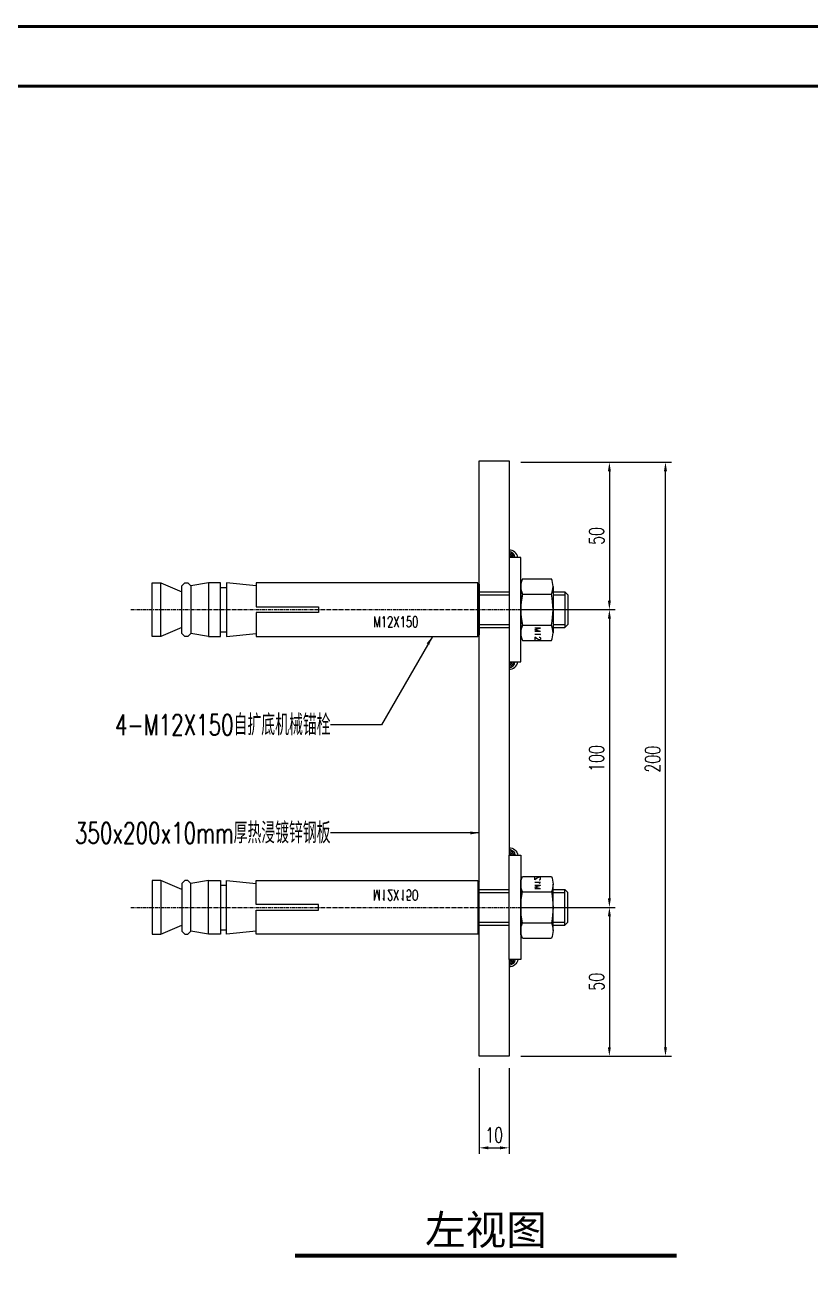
# Model space of a CAD drawing. Extents: x -104256 to -27901, y -155913 to -111823.
# Drawn here: x -82820.8 to -82556.7, y -149270.5 to -148848 of the extents above; entities that cross this region are included whole.
import ezdxf
from ezdxf.enums import TextEntityAlignment as Align

# ---------------------------------------------------------------- set-up
doc = ezdxf.new("R2010")
doc.units = 0
doc.linetypes.add('CENTER', pattern=[2, 1.25, -0.25, 0.25, -0.25])
for name, color, linetype in [('!ZN1-文字-7', 7, 'Continuous'), ('!ZN1-标注-173', 173, 'Continuous'), ('!ZN7-符号-173', 173, 'Continuous'), ('0-cxFrame', 155, 'Continuous'), ('0-钢材投影', 40, 'Continuous'), ('11紧固件', 11, 'Continuous'), ('11配件', 11, 'Continuous'), ('40钢材投影', 40, 'Continuous'), ('DIM', 173, 'Continuous'), ('DOTE', 1, 'CENTER'), ('Fill', 8, 'Continuous'), ('五金配件', 11, 'Continuous')]:
    doc.layers.add(name, color=color, linetype=linetype)
doc.layers.add('0-cxText', color=131, linetype='Continuous', lineweight=25)
doc.layers.add('welding', color=1, linetype='Continuous', lineweight=18)
doc.styles.add('cx_tuming', font='simhei.ttf')
doc.styles.add('cx_tuqian1', font='')
doc.styles.add('DHTEXT-1', font='ROMANS.shx', dxfattribs={"width": 0.7, "bigfont": 'CHINESE.shx'})
doc.styles.add('FS', font='simplex.shx', dxfattribs={"width": 0.7, "height": 5, "bigfont": 'TSSDCHN.SHX'})
doc.styles.add('ZNDimTStyle', font='ROMANS.shx', dxfattribs={"width": 0.7, "bigfont": 'CHINESE.shx'})
doc.styles.add('ZNTextStyle', font='ROMANS.shx', dxfattribs={"width": 0.7, "bigfont": 'CHINESE.shx'})
doc.styles.add('中南符号', font='simhei.ttf')
doc.styles.add('黑体', font='simhei.ttf', dxfattribs={"height": 12})
doc.styles.get('cx_tuqian1').set_extended_font_data('SimSun')
doc.dimstyles.new('ZN机械-2', dxfattribs={"dimscale": 2, "dimtxt": 2.5, "dimasz": 1.5, "dimexe": 1, "dimexo": 2, "dimgap": 0.9, "dimtad": 1, "dimdec": 0, "dimzin": 0, "dimdsep": 46, "dimtxsty": 'ZNDimTStyle', "dimcen": 2.5, "dimdle": 1, "dimclrd": 173, "dimclre": 173, "dimclrt": 7, "dimazin": 2, "dimtfac": 1, "dimtdec": 4, "dimtix": 1, "dimtmove": 2, "dimatfit": 3, "dimfxl": 0, "dimfrac": 2, "dimtolj": 1, "dimtzin": 0, "dimarcsym": 0})

# ---------------------------------------------------------------- blocks, each defined once
blk = doc.blocks.new('TK22.A2 L(Dragon)')
at = {"layer": '0-cxFrame', "color": 7, "const_width": 0.5}
blk.add_lwpolyline([(0, 0), (-594, 0), (-594, 420), (0, 420)], close=True, dxfattribs=at)
at = {"layer": '0-cxFrame', "const_width": 0.5}
blk.add_lwpolyline([(-80, 10), (-574, 10), (-574, 410), (-80, 410)], close=True, dxfattribs=at)
at = {"style": '黑体', "flags": 4}
blk.add_attdef('图幅', text='', height=3.3, dxfattribs=at).set_placement((-40, 3), align=Align.RIGHT)
at = {"layer": '0-cxText', "flags": 4}
for tag, height, style, p in [('建设单位', 3.5, 'cx_tuming', (-45, 240)), ('项目名称', 3.5, 'cx_tuming', (-45, 210)), ('子项名称', 3.5, 'cx_tuming', (-45, 180)), ('工程编号', 3.3, 'cx_tuqian1', (-35, 165)), ('图名1', 3.5, 'cx_tuming', (-45, 87)), ('图名2', 3.5, 'cx_tuming', (-45, 79)), ('图名3', 3.5, 'cx_tuming', (-45, 71)), ('出图日期', 3.3, 'cx_tuqian1', (-39, 60)), ('专业', 3.3, 'cx_tuqian1', (-55, 52)), ('图号', 3.3, 'cx_tuqian1', (-55, 44)), ('版次', 3.3, 'cx_tuqian1', (-20, 44))]:
    blk.add_attdef(tag, text='', height=height, dxfattribs=dict(at, style=style)).set_placement(p, align=Align.MIDDLE)
at = {"layer": 'Defpoints', "color": 6, "flags": 4}
for tag, height, style, p in [('tufu', 3.3, '黑体', (-12, 12)), ('dwfname', 4, 'cx_tuqian1', (-80, 3))]:
    blk.add_attdef(tag, text='', height=height, dxfattribs=dict(at, style=style)).set_placement(p, align=Align.RIGHT)
blk = doc.blocks.new('ZQM12X100')
at = {"layer": '11紧固件', "lineweight": 9, "ltscale": 2}
for p, q in [((-7.79, 14.8), (7.79, 14.8)), ((-9, -10.5), (-8.5, -10)), ((-8.5, -10), (8.5, -10)), ((9, -10.5), (8.5, -10))]:
    blk.add_line(p, q, dxfattribs=at)
for centre, radius, start, end in [((-7.79, 7.8), 7, 68.2132, 111.7868), ((0, -12.45), 27.25, 79.0073, 100.9927), ((7.79, 7.8), 7, 68.2132, 111.7868)]:
    blk.add_arc(centre, radius, start, end, dxfattribs=at)
at = {"layer": '11配件'}
for points in [[(9, -10.5), (-9, -10.5), (-9, -85), (-1, -85), (-1, -64), (1, -64), (1, -85), (9, -85), (9, -10.5)], [(-8, -85), (-9, -95), (9, -95), (8, -85)], [(-9, -101), (9, -101), (9, -97), (-9, -97), (-9, -101), (-8, -107)], [(-7.5, -97), (-7.5, -95)], [(7.5, -97), (7.5, -95)], [(9, -101), (8, -107), (9, -108), (9, -109), (8, -110), (-8, -110), (-9, -109), (-9, -108), (-8, -107), (8, -107)], [(6, -110), (9, -117), (9, -120), (-9, -120), (-9, -117), (-6, -110)], [(9, -117), (-9, -117)]]:
    blk.add_lwpolyline(points, dxfattribs=at)
at = {"layer": 'Fill'}
for p, q in [((-4.98, 14.8), (-4.98, 18.8)), ((4.97, 14.8), (4.97, 18.8))]:
    blk.add_line(p, q, dxfattribs=at)
at = {"layer": '五金配件'}
for p, q in [((-4.98, 19.8), (-5.98, 18.8)), ((-5.98, 18.8), (5.97, 18.8)), ((-5.98, 14.8), (-5.98, 18.8)), ((-4.98, 19.8), (4.97, 19.8)), ((4.97, 19.8), (5.97, 18.8)), ((5.97, 14.8), (5.97, 18.8))]:
    blk.add_line(p, q, dxfattribs=at)
at = {"layer": '11紧固件', "lineweight": 9, "ltscale": 2, "style": 'FS', "width": 0.8}
blk.add_text('M12', height=2, dxfattribs=at).set_placement((8.19, 9.64), align=Align.MIDDLE)
at = {"layer": 'Defpoints', "color": 1, "style": 'DHTEXT-1', "width": 0.7}
blk.add_text('M12X150', height=3.5, rotation=90, dxfattribs=at).set_placement((5.83, -45.61))
blk.add_wipeout([(17.5, 0), (17.5, 4), (-17.5, 4), (-17.5, 0)]).dxf.layer = '40钢材投影'
at = {"layer": '11紧固件', "lineweight": 9, "ltscale": 2}
for p, q in [((-10.39, 4.5), (-10.39, 14.3)), ((-5.2, 4.5), (-5.2, 14.3)), ((5.2, 4.5), (5.2, 14.3)), ((10.39, 4.5), (10.39, 14.3)), ((-9.2, 4), (9.2, 4)), ((-7.79, 4), (7.79, 4)), ((-5.98, -10), (-5.98, 0)), ((5.97, -10), (5.97, 0))]:
    blk.add_line(p, q, dxfattribs=at)
for centre, radius, start, end in [((-7.79, 11), 7, 248.2132, 291.7868), ((0, 31.25), 27.25, 259.0073, 280.9927), ((7.79, 11), 7, 248.2132, 291.7868)]:
    blk.add_arc(centre, radius, start, end, dxfattribs=at)
at = {"layer": '40钢材投影'}
blk.add_lwpolyline([(17.5, 0), (17.5, 4), (-17.5, 4), (-17.5, 0)], close=True, dxfattribs=at)
at = {"layer": 'DOTE'}
blk.add_line((0, -127.11), (0, 23.01), dxfattribs=at)
at = {"layer": 'Fill'}
for p, q in [((-4.98, -10), (-4.98, 0)), ((4.97, -10), (4.97, 0))]:
    blk.add_line(p, q, dxfattribs=at)
at = {"layer": 'welding', "color": 8}
for points in [[(-17.5, 0.5, 0.414214), (-18, 0)], [(19, 0, 0.414214), (17.5, 1.5)], [(18.5, 0, 0.414214), (17.5, 1)], [(18, 0, 0.414214), (17.5, 0.5)]]:
    blk.add_lwpolyline(points, format="xyb", dxfattribs=at)
for centre, radius, start, end in [((-17.03, 0.07), 2.97, 99.0812, 181.3077), ((-17.5, 0), 2, 90, 180), ((-17.5, 0), 1.5, 90, 180), ((-17.5, 0), 1, 90, 180), ((17.03, 0.07), 2.97, 358.6923, 80.9188), ((17.5, 0), 2, 0, 90)]:
    blk.add_arc(centre, radius, start, end, dxfattribs=at)
blk = doc.blocks.new('*D89')
at = {"layer": 'Defpoints', "color": 0, "ltscale": 20, "transparency": 16777216}
for p in [(-82658.14, -148994.82), (-82658.14, -149044.33), (-82624.4, -149044.33)]:
    blk.add_point(p, dxfattribs=at)
at = {"layer": 'DIM', "color": 173, "lineweight": -2, "ltscale": 20, "transparency": 16777216}
for p, q in [((-82654.14, -148994.82), (-82622.4, -148994.82)), ((-82624.4, -148997.82), (-82624.4, -149041.33)), ((-82654.14, -149044.33), (-82622.4, -149044.33))]:
    blk.add_line(p, q, dxfattribs=at)
at = {"layer": 'DIM', "color": 173, "ltscale": 20, "transparency": 16777216}
for points in [[(-82624.9, -148997.82), (-82623.9, -148997.82), (-82624.4, -148994.82)], [(-82624.9, -149041.33), (-82623.9, -149041.33), (-82624.4, -149044.33)]]:
    blk.add_solid(points, dxfattribs=at)
at = {"layer": 'DIM', "color": 7, "ltscale": 20, "transparency": 16777216, "insert": (-82628.7, -149019.57), "char_height": 5, "attachment_point": 5, "rotation": 90, "style": 'ZNDimTStyle'}
blk.add_mtext('\\A1;50', dxfattribs=at)
blk = doc.blocks.new('*D90')
at = {"layer": 'Defpoints', "color": 0, "ltscale": 20, "transparency": 16777216}
for p in [(-82658.14, -149044.33), (-82658.14, -149144.33), (-82624.4, -149144.33)]:
    blk.add_point(p, dxfattribs=at)
at = {"layer": 'DIM', "color": 173, "lineweight": -2, "ltscale": 20, "transparency": 16777216}
for p, q in [((-82654.14, -149044.33), (-82622.4, -149044.33)), ((-82624.4, -149047.33), (-82624.4, -149141.33)), ((-82654.14, -149144.33), (-82622.4, -149144.33))]:
    blk.add_line(p, q, dxfattribs=at)
at = {"layer": 'DIM', "color": 173, "ltscale": 20, "transparency": 16777216}
for points in [[(-82624.9, -149047.33), (-82623.9, -149047.33), (-82624.4, -149044.33)], [(-82624.9, -149141.33), (-82623.9, -149141.33), (-82624.4, -149144.33)]]:
    blk.add_solid(points, dxfattribs=at)
at = {"layer": 'DIM', "color": 7, "ltscale": 20, "transparency": 16777216, "insert": (-82628.7, -149094.33), "char_height": 5, "attachment_point": 5, "rotation": 90, "style": 'ZNDimTStyle'}
blk.add_mtext('\\A1;100', dxfattribs=at)
blk = doc.blocks.new('*D91')
at = {"layer": 'Defpoints', "color": 0, "ltscale": 20, "transparency": 16777216}
for p in [(-82658.14, -149144.33), (-82658.14, -149194.33), (-82624.4, -149194.33)]:
    blk.add_point(p, dxfattribs=at)
at = {"layer": 'DIM', "color": 173, "lineweight": -2, "ltscale": 20, "transparency": 16777216}
for p, q in [((-82654.14, -149144.33), (-82622.4, -149144.33)), ((-82624.4, -149147.33), (-82624.4, -149191.33)), ((-82654.14, -149194.33), (-82622.4, -149194.33))]:
    blk.add_line(p, q, dxfattribs=at)
at = {"layer": 'DIM', "color": 173, "ltscale": 20, "transparency": 16777216}
for points in [[(-82624.9, -149147.33), (-82623.9, -149147.33), (-82624.4, -149144.33)], [(-82624.9, -149191.33), (-82623.9, -149191.33), (-82624.4, -149194.33)]]:
    blk.add_solid(points, dxfattribs=at)
at = {"layer": 'DIM', "color": 7, "ltscale": 20, "transparency": 16777216, "insert": (-82628.7, -149169.33), "char_height": 5, "attachment_point": 5, "rotation": 90, "style": 'ZNDimTStyle'}
blk.add_mtext('\\A1;50', dxfattribs=at)
blk = doc.blocks.new('*D92')
at = {"layer": 'Defpoints', "color": 0, "ltscale": 20, "transparency": 16777216}
for p in [(-82658.14, -148994.82), (-82605.54, -148994.82), (-82658.14, -149194.33)]:
    blk.add_point(p, dxfattribs=at)
at = {"layer": 'DIM', "color": 173, "lineweight": -2, "ltscale": 20, "transparency": 16777216}
for p, q in [((-82654.14, -148994.82), (-82603.54, -148994.82)), ((-82605.54, -149191.33), (-82605.54, -148997.82)), ((-82654.14, -149194.33), (-82603.54, -149194.33))]:
    blk.add_line(p, q, dxfattribs=at)
at = {"layer": 'DIM', "color": 173, "ltscale": 20, "transparency": 16777216}
for points in [[(-82606.04, -148997.82), (-82605.04, -148997.82), (-82605.54, -148994.82)], [(-82606.04, -149191.33), (-82605.04, -149191.33), (-82605.54, -149194.33)]]:
    blk.add_solid(points, dxfattribs=at)
at = {"layer": 'DIM', "color": 7, "ltscale": 20, "transparency": 16777216, "insert": (-82609.84, -149094.57), "char_height": 5, "attachment_point": 5, "rotation": 90, "style": 'ZNDimTStyle'}
blk.add_mtext('\\A1;200', dxfattribs=at)
blk = doc.blocks.new('*D98')
at = {"layer": 'Defpoints', "color": 0, "ltscale": 20, "transparency": 16777216}
for p in [(-82668.14, -149194.33), (-82658.14, -149194.33), (-82658.14, -149225.12)]:
    blk.add_point(p, dxfattribs=at)
at = {"layer": 'DIM', "color": 173, "lineweight": -2, "ltscale": 20, "transparency": 16777216}
for p, q in [((-82668.14, -149198.33), (-82668.14, -149227.12)), ((-82658.14, -149198.33), (-82658.14, -149227.12)), ((-82665.14, -149225.12), (-82661.14, -149225.12))]:
    blk.add_line(p, q, dxfattribs=at)
at = {"layer": 'DIM', "color": 173, "ltscale": 20, "transparency": 16777216}
for points in [[(-82665.14, -149224.62), (-82665.14, -149225.62), (-82668.14, -149225.12)], [(-82661.14, -149224.62), (-82661.14, -149225.62), (-82658.14, -149225.12)]]:
    blk.add_solid(points, dxfattribs=at)
at = {"layer": 'DIM', "color": 7, "ltscale": 20, "transparency": 16777216, "insert": (-82663.14, -149220.82), "char_height": 5, "attachment_point": 5, "style": 'ZNDimTStyle'}
blk.add_mtext('\\A1;10', dxfattribs=at)
blk = doc.blocks.new('*U79')
at = {"const_width": 0.7}
blk.add_lwpolyline([(0, 0), (64.13, 0)], dxfattribs=at)
at = {"color": 0, "style": '中南符号', "flags": 8}
blk.add_attdef('图名', text='', height=5, dxfattribs=at).set_placement((32.06, 1.85), align=Align.CENTER)
blk.add_attdef('比例', (66.93, 1.85), '', height=4, dxfattribs=at)

msp = doc.modelspace()

# ---------------------------------------------------------------- block references
at = {"layer": '!ZN7-符号-173', "color": 7, "linetype": 'ByBlock', "ltscale": 30}
ref = msp.add_blockref('*U79', (-82730.04, -149261.36), dxfattribs=dict(at, xscale=2, yscale=2, zscale=2))
ref.add_attrib('图名', '左视图', dxfattribs={"layer": '0', "color": 0, "height": 10, "style": '中南符号'}).set_placement((-82665.91, -149257.67), align=Align.CENTER)
at = {"layer": '0-cxFrame', "xscale": 2, "yscale": 2, "zscale": 2}
msp.add_blockref('TK22.A2 L(Dragon)', (-82299.4, -149688.48), dxfattribs=at)

# ---------------------------------------------------------------- texts
at = {"layer": '!ZN1-文字-7', "ltscale": 40, "style": 'ZNTextStyle', "width": 0.7}
msp.add_text('4-M12X150自扩底机械锚栓', height=7, dxfattribs=at).set_placement((-82718.14, -149083.02), align=Align.MIDDLE_RIGHT)

# ---------------------------------------------------------------- dimensions: what is measured, and where the dimension line sits
at = {"layer": 'DIM', "ltscale": 20}
dim = msp.add_linear_dim(base=(-82658.14, -149225.12), p1=(-82668.14, -149194.33), p2=(-82658.14, -149194.33), dimstyle='ZN机械-2', override={"dimasz": 1.5}, dxfattribs=at)
dim.commit()
dim.dimension.update_dxf_attribs({"geometry": '*D98', "text_midpoint": (-82663.14, -149220.82)})

# ---------------------------------------------------------------- leaders
at = {"layer": '!ZN1-标注-173'}
msp.add_leader([(-82668.14, -149119.33), (-82693.14, -149119.33), (-82718.14, -149119.33)], dimstyle='ZN机械-2', override={"dimasz": 1.5}, dxfattribs=at)

# ---------------------------------------------------------------- next in the draw order: block references
at = {"layer": '11紧固件', "rotation": 270}
msp.add_blockref('ZQM12X100', (-82658.14, -149044.33), dxfattribs=at)

# ---------------------------------------------------------------- next in the draw order: linework, layer by layer
at = {"layer": '0-钢材投影', "ltscale": 10}
msp.add_lwpolyline([(-82658.14, -148994.33), (-82658.14, -149194.33), (-82668.14, -149194.33), (-82668.14, -148994.33)], close=True, dxfattribs=at)

# ---------------------------------------------------------------- next in the draw order: dimensions: what is measured, and where the dimension line sits
at = {"layer": 'DIM', "ltscale": 20}
dim = msp.add_linear_dim(base=(-82624.4, -149044.33), p1=(-82658.14, -148994.82), p2=(-82658.14, -149044.33), angle=90, dimstyle='ZN机械-2', override={"dimasz": 1.5}, dxfattribs=at)
dim.commit()
dim.dimension.update_dxf_attribs({"geometry": '*D89', "text_midpoint": (-82628.7, -149019.57)})

# ---------------------------------------------------------------- next in the draw order: leaders
at = {"layer": '!ZN1-标注-173'}
msp.add_leader([(-82683.91, -149053.33), (-82701.05, -149083.02), (-82718.14, -149083.02)], dimstyle='ZN机械-2', override={"dimasz": 1.5}, dxfattribs=at)

# ---------------------------------------------------------------- next in the draw order: block references
at = {"layer": '11紧固件', "xscale": -1, "rotation": 270}
msp.add_blockref('ZQM12X100', (-82658.14, -149144.33), dxfattribs=at)

# ---------------------------------------------------------------- next in the draw order: texts
at = {"layer": '!ZN1-文字-7', "ltscale": 40, "style": 'ZNTextStyle', "width": 0.7}
msp.add_text('350x200x10mm厚热浸镀锌钢板', height=7, dxfattribs=at).set_placement((-82718.14, -149119.33), align=Align.MIDDLE_RIGHT)

# ---------------------------------------------------------------- next in the draw order: dimensions: what is measured, and where the dimension line sits
at = {"layer": 'DIM', "ltscale": 20}
for base, p1, p2, picture, middle in [((-82605.54, -148994.82), (-82658.14, -149194.33), (-82658.14, -148994.82), '*D92', (-82609.84, -149094.57)), ((-82624.4, -149144.33), (-82658.14, -149044.33), (-82658.14, -149144.33), '*D90', (-82628.7, -149094.33)), ((-82624.4, -149194.33), (-82658.14, -149144.33), (-82658.14, -149194.33), '*D91', (-82628.7, -149169.33))]:
    dim = msp.add_linear_dim(base=base, p1=p1, p2=p2, angle=90, dimstyle='ZN机械-2', override={"dimasz": 1.5}, dxfattribs=at)
    dim.commit()
    dim.dimension.update_dxf_attribs({"geometry": picture, "text_midpoint": middle})

doc.saveas('drawing.dxf')
